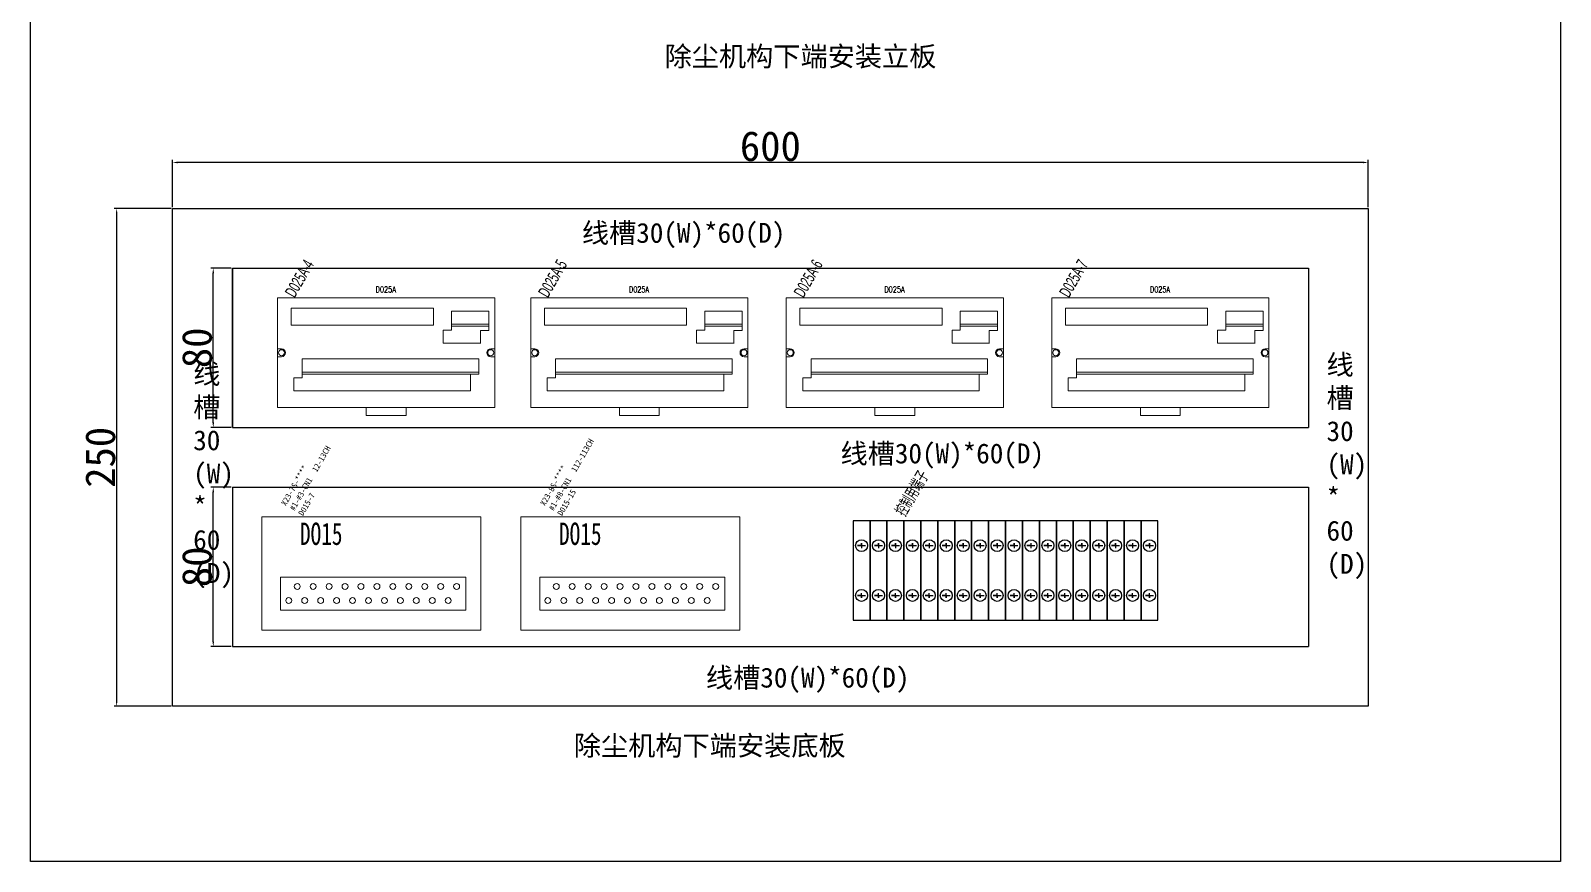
# Model space of a CAD drawing. Header units: millimetres. Extents: x 336 to 12810, y -1577 to 4105.
# Drawn here: x 8148 to 8916, y 942 to 1359 of the extents above; entities that cross this region are included whole.
import ezdxf
from ezdxf.enums import TextEntityAlignment as Align

# ---------------------------------------------------------------- set-up
doc = ezdxf.new("R2010")
doc.units = ezdxf.units.MM
doc.layers.add('细实线层', color=7, linetype='Continuous')
doc.styles.get("Standard").update_dxf_attribs({"font": ''})
doc.styles.add('WD', font='romans.shx', dxfattribs={"width": 0.8, "bigfont": 'gbcbig.shx'})
doc.styles.add('宋', font='', dxfattribs={"width": 0.7})
doc.styles.add('样式 8', font='arial.ttf', dxfattribs={"width": 0.6, "height": 2.5})
doc.styles.get('Standard').set_extended_font_data('SimSun')
doc.styles.get('宋').set_extended_font_data('SimSun')
doc.dimstyles.new('ISO-25', dxfattribs={"dimtxt": 2.5, "dimasz": 2.5, "dimexe": 1.25, "dimexo": 0.625, "dimtad": 1, "dimtxsty": 'Standard', "dimcen": 2.5, "dimadec": 0, "dimazin": 0, "dimtfac": 1, "dimtmove": 0, "dimatfit": 3, "dimfxl": 1, "dimarcsym": 0})

# ---------------------------------------------------------------- blocks, each defined once
blk = doc.blocks.new('*D875')
at = {"color": 0, "lineweight": -2}
for p, q in [((8218.75, 1269.81), (8190.06, 1269.81)), ((8191.31, 1267.31), (8191.31, 1022.31)), ((8218.75, 1019.81), (8190.06, 1019.81))]:
    blk.add_line(p, q, dxfattribs=at)
at = {"color": 0}
for points in [[(8191.72, 1267.31), (8190.89, 1267.31), (8191.31, 1269.81)], [(8190.89, 1022.31), (8191.72, 1022.31), (8191.31, 1019.81)]]:
    blk.add_solid(points, dxfattribs=at)
at = {"layer": 'Defpoints', "color": 0}
for p in [(8219.37, 1269.81), (8191.31, 1019.81), (8219.37, 1019.81)]:
    blk.add_point(p, dxfattribs=at)
at = {"color": 0, "insert": (8183.18, 1144.81), "char_height": 2.5, "attachment_point": 5, "rotation": 90}
blk.add_mtext('{\\H6x;250}', dxfattribs=at)
blk = doc.blocks.new('DQ40A')
at = {"lineweight": 0}
for p, q in [((87.32, 38.83), (87.32, 48.33)), ((87.32, 48.33), (106, 48.33)), ((106, 38.64), (106, 48.33)), ((83.15, 32.27), (83.15, 38.83)), ((83.15, 38.83), (87.32, 38.83)), ((87.32, 41.76), (106, 41.76)), ((87.32, 40.76), (106, 40.76)), ((101.83, 32.08), (101.83, 38.64)), ((101.83, 38.64), (106, 38.64)), ((83.15, 32.27), (101.83, 32.27)), ((2, 29.5), (0, 29.5)), ((2, 25.5), (0, 25.5)), ((12.43, 14.85), (12.43, 24.35)), ((12.43, 24.35), (101, 24.35)), ((101, 16.78), (101, 24.35)), ((107, 29.5), (109, 29.5)), ((107, 25.5), (109, 25.5)), ((12.43, 17.78), (101, 17.78)), ((12.43, 16.78), (101, 16.78)), ((96.83, 8.29), (96.83, 16.78)), ((8.26, 8.29), (8.26, 14.85)), ((8.26, 14.85), (12.43, 14.85)), ((8.26, 8.29), (96.83, 8.29))]:
    blk.add_line(p, q, dxfattribs=at)
for points in [[(0, 55), (109, 55), (109, 0), (0, 0)], [(6.81, 49.79), (78.21, 49.79), (78.21, 41.29), (6.81, 41.29)], [(44.5, 0), (64.5, 0), (64.5, -4), (44.5, -4)]]:
    blk.add_lwpolyline(points, close=True, dxfattribs=at)
for centre in [(2, 27.5), (107, 27.5)]:
    blk.add_circle(centre, 1.5, dxfattribs=at)
for centre, start, end in [((2, 27.5), 270, 90), ((107, 27.5), 90, 270)]:
    blk.add_arc(centre, 2, start, end, dxfattribs=at)
at = {"lineweight": 0, "style": 'WD', "width": 0.8}
blk.add_attdef('型号', text='', height=3, dxfattribs=at).set_placement((54.32, 59.28), align=Align.MIDDLE)
blk = doc.blocks.new('D015')
at = {"lineweight": 0}
for p, q in [((4907.11, 1796), (4797.11, 1796)), ((4907.11, 1739), (4907.11, 1796)), ((4797.11, 1739), (4907.11, 1739))]:
    blk.add_line(p, q, dxfattribs=at)
for centre in [(4814.94, 1760.94), (4822.94, 1760.94), (4830.94, 1760.94), (4838.94, 1760.94), (4846.94, 1760.94), (4854.94, 1760.94), (4862.94, 1760.94), (4870.94, 1760.94), (4878.94, 1760.94), (4886.94, 1760.94), (4894.94, 1760.94), (4810.7, 1753.88), (4818.7, 1753.88), (4826.7, 1753.88), (4834.7, 1753.88), (4842.7, 1753.88), (4850.7, 1753.88), (4858.7, 1753.88), (4866.7, 1753.88), (4874.7, 1753.88), (4882.7, 1753.88), (4890.7, 1753.88)]:
    blk.add_circle(centre, 1.5, dxfattribs=at)
at = {"layer": '细实线层', "lineweight": 0}
for p, q in [((4797.11, 1796), (4797.11, 1739)), ((4806.62, 1749.13), (4806.62, 1765.59)), ((4806.62, 1765.59), (4899.47, 1765.59)), ((4899.47, 1765.59), (4899.47, 1749.13)), ((4899.47, 1749.13), (4806.62, 1749.13))]:
    blk.add_line(p, q, dxfattribs=at)
at = {"lineweight": 0, "insert": (4816.32, 1793.01), "char_height": 11.2, "width": 74.3703, "attachment_point": 1, "style": '宋'}
blk.add_mtext('DO15', dxfattribs=at)
blk = doc.blocks.new('*D902')
at = {"color": 0, "lineweight": -2}
for p, q in [((8219.37, 1270.44), (8219.37, 1294.16)), ((8816.87, 1292.91), (8221.87, 1292.91)), ((8819.37, 1270.44), (8819.37, 1294.16))]:
    blk.add_line(p, q, dxfattribs=at)
at = {"color": 0}
for points in [[(8221.87, 1293.32), (8221.87, 1292.49), (8219.37, 1292.91)], [(8816.87, 1292.49), (8816.87, 1293.32), (8819.37, 1292.91)]]:
    blk.add_solid(points, dxfattribs=at)
at = {"layer": 'Defpoints', "color": 0}
for p in [(8219.37, 1292.91), (8219.37, 1269.81), (8819.37, 1269.81)]:
    blk.add_point(p, dxfattribs=at)
at = {"color": 0, "insert": (8519.37, 1301.03), "char_height": 2.5, "attachment_point": 5}
blk.add_mtext('{\\H6x;600}', dxfattribs=at)
blk = doc.blocks.new('*D947')
at = {"color": 0, "lineweight": -2}
for p, q in [((8248.75, 1239.81), (8238.55, 1239.81)), ((8239.8, 1162.31), (8239.8, 1237.31)), ((8248.75, 1159.81), (8238.55, 1159.81))]:
    blk.add_line(p, q, dxfattribs=at)
at = {"color": 0}
for points in [[(8240.21, 1237.31), (8239.38, 1237.31), (8239.8, 1239.81)], [(8239.38, 1162.31), (8240.21, 1162.31), (8239.8, 1159.81)]]:
    blk.add_solid(points, dxfattribs=at)
at = {"layer": 'Defpoints', "color": 0}
for p in [(8239.8, 1239.81), (8249.37, 1239.81), (8249.37, 1159.81)]:
    blk.add_point(p, dxfattribs=at)
at = {"color": 0, "insert": (8231.67, 1199.81), "char_height": 2.5, "attachment_point": 5, "rotation": 90}
blk.add_mtext('{\\H6x;80}', dxfattribs=at)
blk = doc.blocks.new('*D948')
at = {"color": 0, "lineweight": -2}
for p, q in [((8248.75, 1129.81), (8238.55, 1129.81)), ((8239.8, 1052.31), (8239.8, 1127.31)), ((8248.75, 1049.81), (8238.55, 1049.81))]:
    blk.add_line(p, q, dxfattribs=at)
at = {"color": 0}
for points in [[(8240.21, 1127.31), (8239.38, 1127.31), (8239.8, 1129.81)], [(8239.38, 1052.31), (8240.21, 1052.31), (8239.8, 1049.81)]]:
    blk.add_solid(points, dxfattribs=at)
at = {"layer": 'Defpoints', "color": 0}
for p in [(8239.8, 1129.81), (8249.37, 1129.81), (8249.37, 1049.81)]:
    blk.add_point(p, dxfattribs=at)
at = {"color": 0, "insert": (8231.67, 1089.81), "char_height": 2.5, "attachment_point": 5, "rotation": 90}
blk.add_mtext('{\\H6x;80}', dxfattribs=at)

msp = doc.modelspace()

# ---------------------------------------------------------------- linework, layer by layer
for p, q in [((8219.374, 1269.811), (8819.374, 1269.811)), ((8249.374, 1159.811), (8249.374, 1239.811)), ((8249.374, 1239.811), (8249.374, 1159.811)), ((8249.374, 1239.811), (8789.374, 1239.811)), ((8789.374, 1239.811), (8789.374, 1159.811)), ((8249.374, 1199.811), (8249.374, 1199.811)), ((8249.374, 1159.811), (8789.374, 1159.811)), ((8249.374, 1129.811), (8789.374, 1129.811)), ((8249.374, 1129.811), (8249.374, 1049.811)), ((8789.374, 1129.811), (8789.374, 1049.811)), ((8565.125, 1100.454), (8565.125, 1101.654)), ((8565.125, 1101.654), (8565.125, 1099.254)), ((8573.625, 1100.454), (8573.625, 1101.654)), ((8573.625, 1101.654), (8573.625, 1099.254)), ((8582.125, 1100.454), (8582.125, 1101.654)), ((8582.125, 1101.654), (8582.125, 1099.254)), ((8590.625, 1100.454), (8590.625, 1101.654)), ((8590.625, 1101.654), (8590.625, 1099.254)), ((8599.125, 1101.654), (8599.125, 1099.254)), ((8607.625, 1100.454), (8607.625, 1101.654)), ((8607.625, 1101.654), (8607.625, 1099.254)), ((8616.125, 1101.654), (8616.125, 1099.254)), ((8616.125, 1100.454), (8616.125, 1101.654)), ((8624.625, 1101.654), (8624.625, 1099.254)), ((8624.625, 1100.454), (8624.625, 1101.654)), ((8633.125, 1101.654), (8633.125, 1099.254)), ((8633.125, 1100.454), (8633.125, 1101.654)), ((8641.625, 1101.654), (8641.625, 1099.254)), ((8641.625, 1100.454), (8641.625, 1101.654)), ((8650.125, 1101.654), (8650.125, 1099.254)), ((8658.625, 1101.654), (8658.625, 1099.254)), ((8658.625, 1100.454), (8658.625, 1101.654)), ((8667.125, 1101.654), (8667.125, 1099.254)), ((8667.125, 1100.454), (8667.125, 1101.654)), ((8675.625, 1101.654), (8675.625, 1099.254)), ((8675.625, 1100.454), (8675.625, 1101.654)), ((8684.125, 1101.654), (8684.125, 1099.254)), ((8684.125, 1100.454), (8684.125, 1101.654)), ((8692.625, 1101.654), (8692.625, 1099.254)), ((8692.625, 1100.454), (8692.625, 1101.654)), ((8701.125, 1101.654), (8701.125, 1099.254)), ((8709.625, 1101.654), (8709.625, 1099.254)), ((8709.625, 1100.454), (8709.625, 1101.654)), ((8249.374, 1049.811), (8789.374, 1049.811))]:
    msp.add_line(p, q)
at = {"color": 0}
for p, q in [((8565.125, 1100.454), (8563.125, 1100.454)), ((8563.125, 1100.454), (8567.125, 1100.454)), ((8573.625, 1100.454), (8571.625, 1100.454)), ((8571.625, 1100.454), (8575.625, 1100.454)), ((8582.125, 1100.454), (8580.125, 1100.454)), ((8580.125, 1100.454), (8584.125, 1100.454)), ((8590.625, 1100.454), (8588.625, 1100.454)), ((8588.625, 1100.454), (8592.625, 1100.454)), ((8599.125, 1100.454), (8597.125, 1100.454)), ((8597.125, 1100.454), (8601.125, 1100.454)), ((8607.625, 1100.454), (8605.625, 1100.454)), ((8605.625, 1100.454), (8609.625, 1100.454)), ((8614.125, 1100.454), (8618.125, 1100.454)), ((8616.125, 1100.454), (8614.125, 1100.454)), ((8622.625, 1100.454), (8626.625, 1100.454)), ((8624.625, 1100.454), (8622.625, 1100.454)), ((8631.125, 1100.454), (8635.125, 1100.454)), ((8633.125, 1100.454), (8631.125, 1100.454)), ((8639.625, 1100.454), (8643.625, 1100.454)), ((8641.625, 1100.454), (8639.625, 1100.454)), ((8648.125, 1100.454), (8652.125, 1100.454)), ((8650.125, 1100.454), (8648.125, 1100.454)), ((8656.625, 1100.454), (8660.625, 1100.454)), ((8658.625, 1100.454), (8656.625, 1100.454)), ((8665.125, 1100.454), (8669.125, 1100.454)), ((8667.125, 1100.454), (8665.125, 1100.454)), ((8673.625, 1100.454), (8677.625, 1100.454)), ((8675.625, 1100.454), (8673.625, 1100.454)), ((8682.125, 1100.454), (8686.125, 1100.454)), ((8684.125, 1100.454), (8682.125, 1100.454)), ((8690.625, 1100.454), (8694.625, 1100.454)), ((8692.625, 1100.454), (8690.625, 1100.454)), ((8699.125, 1100.454), (8703.125, 1100.454)), ((8701.125, 1100.454), (8699.125, 1100.454)), ((8707.625, 1100.454), (8711.625, 1100.454)), ((8709.625, 1100.454), (8707.625, 1100.454)), ((8565.125, 1075.454), (8563.125, 1075.454)), ((8563.125, 1075.454), (8567.125, 1075.454)), ((8565.125, 1074.254), (8565.125, 1076.654)), ((8565.125, 1075.454), (8565.125, 1074.254)), ((8573.625, 1075.454), (8571.625, 1075.454)), ((8571.625, 1075.454), (8575.625, 1075.454)), ((8573.625, 1074.254), (8573.625, 1076.654)), ((8573.625, 1075.454), (8573.625, 1074.254)), ((8582.125, 1075.454), (8580.125, 1075.454)), ((8580.125, 1075.454), (8584.125, 1075.454)), ((8582.125, 1074.254), (8582.125, 1076.654)), ((8582.125, 1075.454), (8582.125, 1074.254)), ((8590.625, 1075.454), (8588.625, 1075.454)), ((8588.625, 1075.454), (8592.625, 1075.454)), ((8590.625, 1074.254), (8590.625, 1076.654)), ((8590.625, 1075.454), (8590.625, 1074.254)), ((8597.125, 1075.454), (8601.125, 1075.454)), ((8599.125, 1075.454), (8597.125, 1075.454)), ((8599.125, 1074.254), (8599.125, 1076.654)), ((8599.125, 1075.454), (8599.125, 1074.254)), ((8605.625, 1075.454), (8609.625, 1075.454)), ((8607.625, 1075.454), (8605.625, 1075.454)), ((8607.625, 1074.254), (8607.625, 1076.654)), ((8607.625, 1075.454), (8607.625, 1074.254)), ((8616.125, 1075.454), (8614.125, 1075.454)), ((8614.125, 1075.454), (8618.125, 1075.454)), ((8616.125, 1074.254), (8616.125, 1076.654)), ((8616.125, 1075.454), (8616.125, 1074.254)), ((8622.625, 1075.454), (8626.625, 1075.454)), ((8624.625, 1075.454), (8622.625, 1075.454)), ((8624.625, 1074.254), (8624.625, 1076.654)), ((8624.625, 1075.454), (8624.625, 1074.254)), ((8631.125, 1075.454), (8635.125, 1075.454)), ((8633.125, 1075.454), (8631.125, 1075.454)), ((8633.125, 1074.254), (8633.125, 1076.654)), ((8633.125, 1075.454), (8633.125, 1074.254)), ((8639.625, 1075.454), (8643.625, 1075.454)), ((8641.625, 1075.454), (8639.625, 1075.454)), ((8641.625, 1074.254), (8641.625, 1076.654)), ((8641.625, 1075.454), (8641.625, 1074.254)), ((8648.125, 1075.454), (8652.125, 1075.454)), ((8650.125, 1075.454), (8648.125, 1075.454)), ((8650.125, 1074.254), (8650.125, 1076.654)), ((8650.125, 1075.454), (8650.125, 1074.254)), ((8656.625, 1075.454), (8660.625, 1075.454)), ((8658.625, 1075.454), (8656.625, 1075.454)), ((8658.625, 1074.254), (8658.625, 1076.654)), ((8658.625, 1075.454), (8658.625, 1074.254)), ((8667.125, 1075.454), (8665.125, 1075.454)), ((8665.125, 1075.454), (8669.125, 1075.454)), ((8667.125, 1074.254), (8667.125, 1076.654)), ((8667.125, 1075.454), (8667.125, 1074.254)), ((8673.625, 1075.454), (8677.625, 1075.454)), ((8675.625, 1075.454), (8673.625, 1075.454)), ((8675.625, 1074.254), (8675.625, 1076.654)), ((8675.625, 1075.454), (8675.625, 1074.254)), ((8682.125, 1075.454), (8686.125, 1075.454)), ((8684.125, 1075.454), (8682.125, 1075.454)), ((8684.125, 1074.254), (8684.125, 1076.654)), ((8684.125, 1075.454), (8684.125, 1074.254)), ((8690.625, 1075.454), (8694.625, 1075.454)), ((8692.625, 1075.454), (8690.625, 1075.454)), ((8692.625, 1074.254), (8692.625, 1076.654)), ((8692.625, 1075.454), (8692.625, 1074.254)), ((8699.125, 1075.454), (8703.125, 1075.454)), ((8701.125, 1075.454), (8699.125, 1075.454)), ((8701.125, 1074.254), (8701.125, 1076.654)), ((8701.125, 1075.454), (8701.125, 1074.254)), ((8707.625, 1075.454), (8711.625, 1075.454)), ((8709.625, 1075.454), (8707.625, 1075.454)), ((8709.625, 1074.254), (8709.625, 1076.654)), ((8709.625, 1075.454), (8709.625, 1074.254))]:
    msp.add_line(p, q, dxfattribs=at)
at = {"color": 1}
msp.add_lwpolyline([(8148.129, 1948.152), (8915.823, 1948.152), (8915.823, 941.851), (8148.129, 941.851)], close=True, dxfattribs=at)
msp.add_lwpolyline([(8819.374, 1269.811), (8819.374, 1269.811), (8819.374, 1019.811), (8219.374, 1019.811), (8219.374, 1269.811), (8219.374, 1269.811)])
at = {"linetype": 'Continuous'}
for points in [[(8560.875, 1062.954), (8569.375, 1062.954), (8569.375, 1112.954), (8560.875, 1112.954)], [(8569.375, 1062.954), (8577.875, 1062.954), (8577.875, 1112.954), (8569.375, 1112.954)], [(8577.875, 1062.954), (8586.375, 1062.954), (8586.375, 1112.954), (8577.875, 1112.954)], [(8586.375, 1062.954), (8594.875, 1062.954), (8594.875, 1112.954), (8586.375, 1112.954)], [(8594.875, 1062.954), (8603.375, 1062.954), (8603.375, 1112.954), (8594.875, 1112.954)], [(8603.375, 1062.954), (8611.875, 1062.954), (8611.875, 1112.954), (8603.375, 1112.954)], [(8611.875, 1062.954), (8620.375, 1062.954), (8620.375, 1112.954), (8611.875, 1112.954)], [(8620.375, 1062.954), (8628.875, 1062.954), (8628.875, 1112.954), (8620.375, 1112.954)], [(8628.875, 1062.954), (8637.375, 1062.954), (8637.375, 1112.954), (8628.875, 1112.954)], [(8637.375, 1062.954), (8645.875, 1062.954), (8645.875, 1112.954), (8637.375, 1112.954)], [(8645.875, 1062.954), (8654.375, 1062.954), (8654.375, 1112.954), (8645.875, 1112.954)], [(8654.375, 1062.954), (8662.875, 1062.954), (8662.875, 1112.954), (8654.375, 1112.954)], [(8662.875, 1062.954), (8671.375, 1062.954), (8671.375, 1112.954), (8662.875, 1112.954)], [(8671.375, 1062.954), (8679.875, 1062.954), (8679.875, 1112.954), (8671.375, 1112.954)], [(8679.875, 1062.954), (8688.375, 1062.954), (8688.375, 1112.954), (8679.875, 1112.954)], [(8688.375, 1062.954), (8696.875, 1062.954), (8696.875, 1112.954), (8688.375, 1112.954)], [(8696.875, 1062.954), (8705.375, 1062.954), (8705.375, 1112.954), (8696.875, 1112.954)], [(8705.375, 1062.954), (8713.875, 1062.954), (8713.875, 1112.954), (8705.375, 1112.954)]]:
    msp.add_lwpolyline(points, close=True, dxfattribs=at)
for centre in [(8565.125, 1100.454), (8573.625, 1100.454), (8582.125, 1100.454), (8590.625, 1100.454), (8599.125, 1100.454), (8607.625, 1100.454), (8616.125, 1100.454), (8624.625, 1100.454), (8633.125, 1100.454), (8641.625, 1100.454), (8650.125, 1100.454), (8658.625, 1100.454), (8667.125, 1100.454), (8675.625, 1100.454), (8684.125, 1100.454), (8692.625, 1100.454), (8701.125, 1100.454), (8709.625, 1100.454)]:
    msp.add_circle(centre, 3)
at = {"color": 0}
for centre in [(8565.125, 1075.454), (8573.625, 1075.454), (8582.125, 1075.454), (8590.625, 1075.454), (8599.125, 1075.454), (8607.625, 1075.454), (8616.125, 1075.454), (8624.625, 1075.454), (8633.125, 1075.454), (8641.625, 1075.454), (8650.125, 1075.454), (8658.625, 1075.454), (8667.125, 1075.454), (8675.625, 1075.454), (8684.125, 1075.454), (8692.625, 1075.454), (8701.125, 1075.454), (8709.625, 1075.454)]:
    msp.add_circle(centre, 3, dxfattribs=at)

# ---------------------------------------------------------------- block references
at = {"lineweight": 0}
for p in [(8272.04, 1169.87), (8399.133, 1169.87), (8527.362, 1169.87), (8660.586, 1169.87)]:
    msp.add_blockref('DQ40A', p, dxfattribs=at).add_auto_attribs({'型号': 'D025A'})
for p in [(3466.988, -680.999), (3596.988, -680.999)]:
    msp.add_blockref('D015', p)

# ---------------------------------------------------------------- texts
at = {"lineweight": 0, "style": '样式 8', "width": 0.6}
for s, p in [('D025A-4', (8280.639, 1224.594)), ('D025A-5', (8407.732, 1224.594)), ('D025A-6', (8535.962, 1224.594)), ('D025A-7', (8669.185, 1224.594)), ('控制用端子', (8586.778, 1114.774))]:
    msp.add_text(s, height=6, rotation=60, dxfattribs=at).set_placement(p)
at = {"lineweight": 0, "char_height": 10, "attachment_point": 1}
for s, insert, width in [('除尘机构下端安装立板    ', (8466.273, 1351.221), 170.15501), ('线槽30(W)*60(D)', (8424.78, 1262.553), 120.02374), ('线槽30\\P(W)\\P*\\P60\\P(D)', (8798.461, 1196.32), 13.79767), ('线槽30\\P(W)\\P*\\P60\\P(D)', (8229.736, 1191.722), 13.79767), ('线槽30(W)*60(D)', (8554.574, 1151.77), 120.02374), ('线槽30(W)*60(D)', (8487.036, 1039.167), 120.02374), ('除尘机构下端安装底板    ', (8420.744, 1005.038), 206.15501)]:
    msp.add_mtext(s, dxfattribs=dict(at, insert=insert, width=width))
at = {"color": 0, "lineweight": -2, "char_height": 3, "attachment_point": 1, "rotation": 60}
for s, insert, width in [('X23-8S-****\\P#1-#8-CN1  112-113CH\\P{\\fSimSun|b0|i0|c134|p2;D015-15}              ', (8403.6, 1121.693), 50.83532), ('X23-7S-**** \\P#1-#3-CN1  12-13CH\\P{\\fSimSun|b0|i0|c134|p2;D015-7}               ', (8273.6, 1121.693), 41.69564)]:
    msp.add_mtext(s, dxfattribs=dict(at, insert=insert, width=width))

# ---------------------------------------------------------------- dimensions: what is measured, and where the dimension line sits
dim = msp.add_linear_dim(base=(8219.374, 1292.908), p1=(8819.374, 1269.811), p2=(8219.374, 1269.811), text='{\\H6x;<>}', dimstyle='ISO-25')
dim.commit()
dim.dimension.update_dxf_attribs({"geometry": '*D902', "text_midpoint": (8519.374, 1301.033)})
for base, p1, p2, picture, middle in [((8191.306, 1019.811), (8219.374, 1269.811), (8219.374, 1019.811), '*D875', (8183.181, 1144.811)), ((8239.797, 1239.811), (8249.374, 1159.811), (8249.374, 1239.811), '*D947', (8231.672, 1199.811)), ((8239.797, 1129.811), (8249.374, 1049.811), (8249.374, 1129.811), '*D948', (8231.672, 1089.811))]:
    dim = msp.add_linear_dim(base=base, p1=p1, p2=p2, angle=90, text='{\\H6x;<>}', dimstyle='ISO-25')
    dim.commit()
    dim.dimension.update_dxf_attribs({"geometry": picture, "text_midpoint": middle})

doc.saveas('drawing.dxf')
